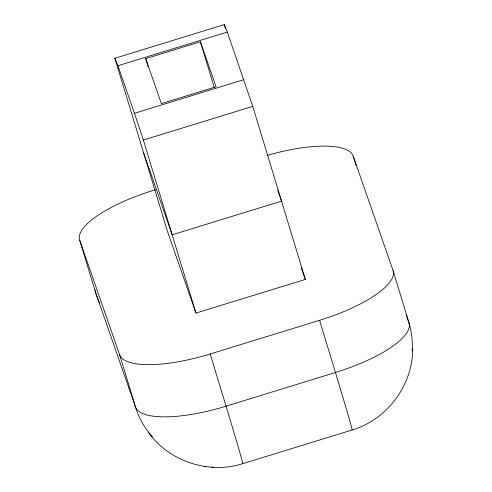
<?xml version="1.0" encoding="UTF-8"?>
<svg xmlns="http://www.w3.org/2000/svg" width="492" height="492" viewBox="0 0 492 492"><rect width="100%" height="100%" fill="white"/><g stroke="black" fill="none" stroke-linecap="round" stroke-linejoin="round"><path stroke-width="0.74" d="M412.72 348.508C412.886 385.064 387.186 419.621 352.161 429.99L242.777 463.667C208.928 474.491 169.346 461.508 148.553 432.683M114.87 58.277L224.26 24.6L227.292 32.078L252.753 106.364L305.335 279.425L195.945 313.096L167.452 231.332L114.87 58.277L117.908 65.75L134.482 113.314L143.369 140.042L195.945 313.096M117.908 65.75L227.292 32.078M145.706 58.628L200.398 41.789L216.074 86.764L161.376 103.597L145.706 58.628L148.166 66.715M134.482 113.314L243.872 79.636M143.369 140.042L252.753 106.364M155.404 189.777L153.203 190.453A85.842 25.959 -16.9 0 0 79.716 240.237L95.571 292.433L135.466 406.902A85.842 81.82 -19.2 0 0 152.434 436.785M79.716 240.237L119.605 354.707A85.842 25.959 -16.9 0 0 210.195 353.982L319.579 320.304A85.842 25.959 -16.9 0 0 393.071 270.52L353.176 156.05A85.842 25.959 -16.9 0 0 267.297 155.374M204.149 466.379L205.902 466.564M211.831 467.166L213.233 467.314M406.152 314.745L408.926 322.715A85.842 81.82 -19.2 0 1 412.118 351.017M277.765 190.275L281.547 201.13L172.157 234.807L143.664 153.043M301.295 267.845L305.335 279.425M393.071 270.52L408.926 322.715A85.842 25.959 -16.9 0 1 335.439 372.499L226.056 406.177A85.842 25.959 -16.9 0 1 135.466 406.902L119.605 354.707M353.176 156.05L356.079 165.607M319.579 320.304L335.439 372.499A85.842 1.002 72.9 0 1 352.112 429.99M224.26 24.6L225.373 28.272M200.398 41.789L214.248 87.373M210.195 353.982L226.056 406.177A85.842 1.002 72.9 0 1 242.451 463.095M95.134 290.126A85.842 25.959 -16.9 0 0 95.571 292.433A85.842 81.82 -19.2 0 0 99.569 302.851"/></g></svg>
